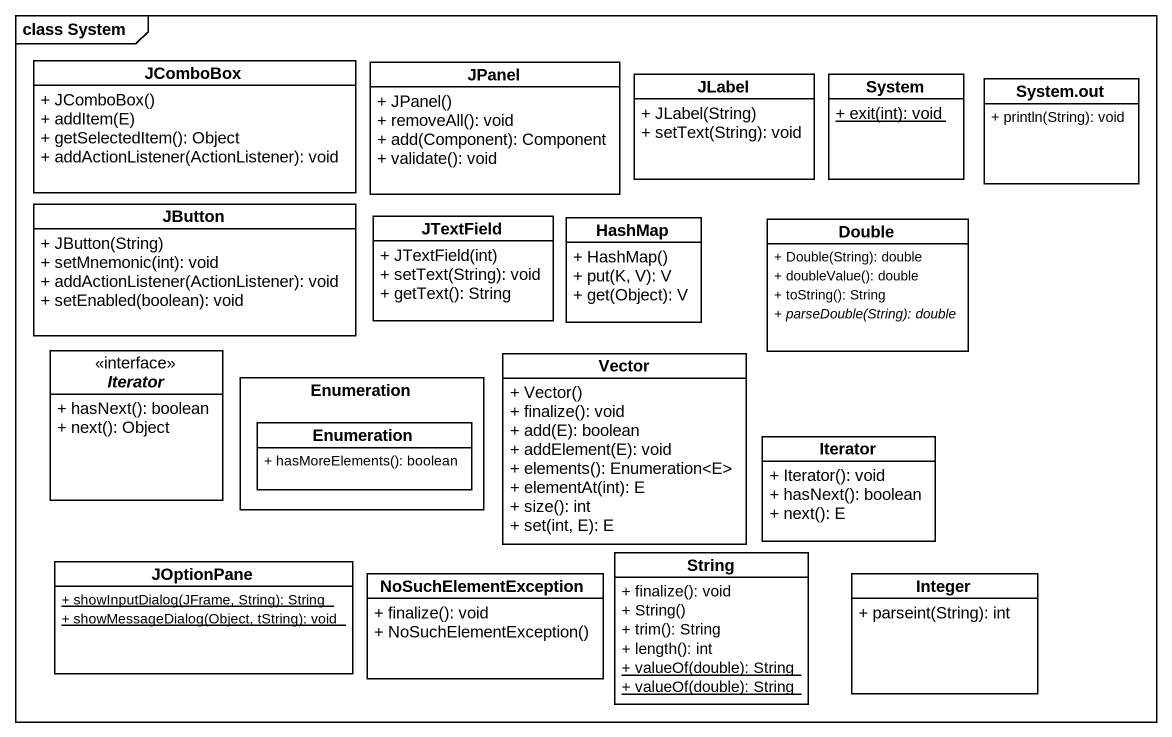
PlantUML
@startuml
mainframe class System
hide circle
hide empty members
skinparam classAttributeIconSize 0
class JComboBox {
  + JComboBox()
  + addItem(E)
  + getSelectedItem(): Object
  + addActionListener(ActionListener): void
}
class JPanel {
  + JPanel()
  + removeAll(): void
  + add(Component): Component
  + validate(): void
}
class JLabel {
  + JLabel(String)
  + setText(String): void
}
class System {
  {static} + exit(int): void
}
class "System.out" as System_out {
  + println(String): void
}
class JButton {
  + JButton(String)
  + setMnemonic(int): void
  + addActionListener(ActionListener): void
  + setEnabled(boolean): void
}
class JTextField {
  + JTextField(int)
  + setText(String): void
  + getText(): String
}
class HashMap {
  + HashMap()
  + put(K, V): V
  + get(Object): V
}
class Double {
  + Double(String): double
  + doubleValue(): double
  + toString(): String
  {abstract} + parseDouble(String): double
}
interface Iterator {
  + hasNext(): boolean
  + next(): Object
}
rectangle Enumeration {
  class "Enumeration" as Enumeration_2 {
    + hasMoreElements(): boolean
  }
}
class Vector {
  + Vector()
  + finalize(): void
  + add(E): boolean
  + addElement(E): void
  + elements(): Enumeration<E>
  + elementAt(int): E
  + size(): int
  + set(int, E): E
}
class "Iterator" as Iterator_2 {
  + Iterator(): void
  + hasNext(): boolean
  + next(): E
}
class String {
  + finalize(): void
  + String()
  + trim(): String
  + length(): int
  {static} + valueOf(double): String
  {static} + valueOf(double): String
}
class JOptionPane {
  {static} + showInputDialog(JFrame, String): String
  {static} + showMessageDialog(Object, tString): void
}
class NoSuchElementException {
  + finalize(): void
  + NoSuchElementException()
}
class Integer {
  + parseint(String): int
}
@enduml
